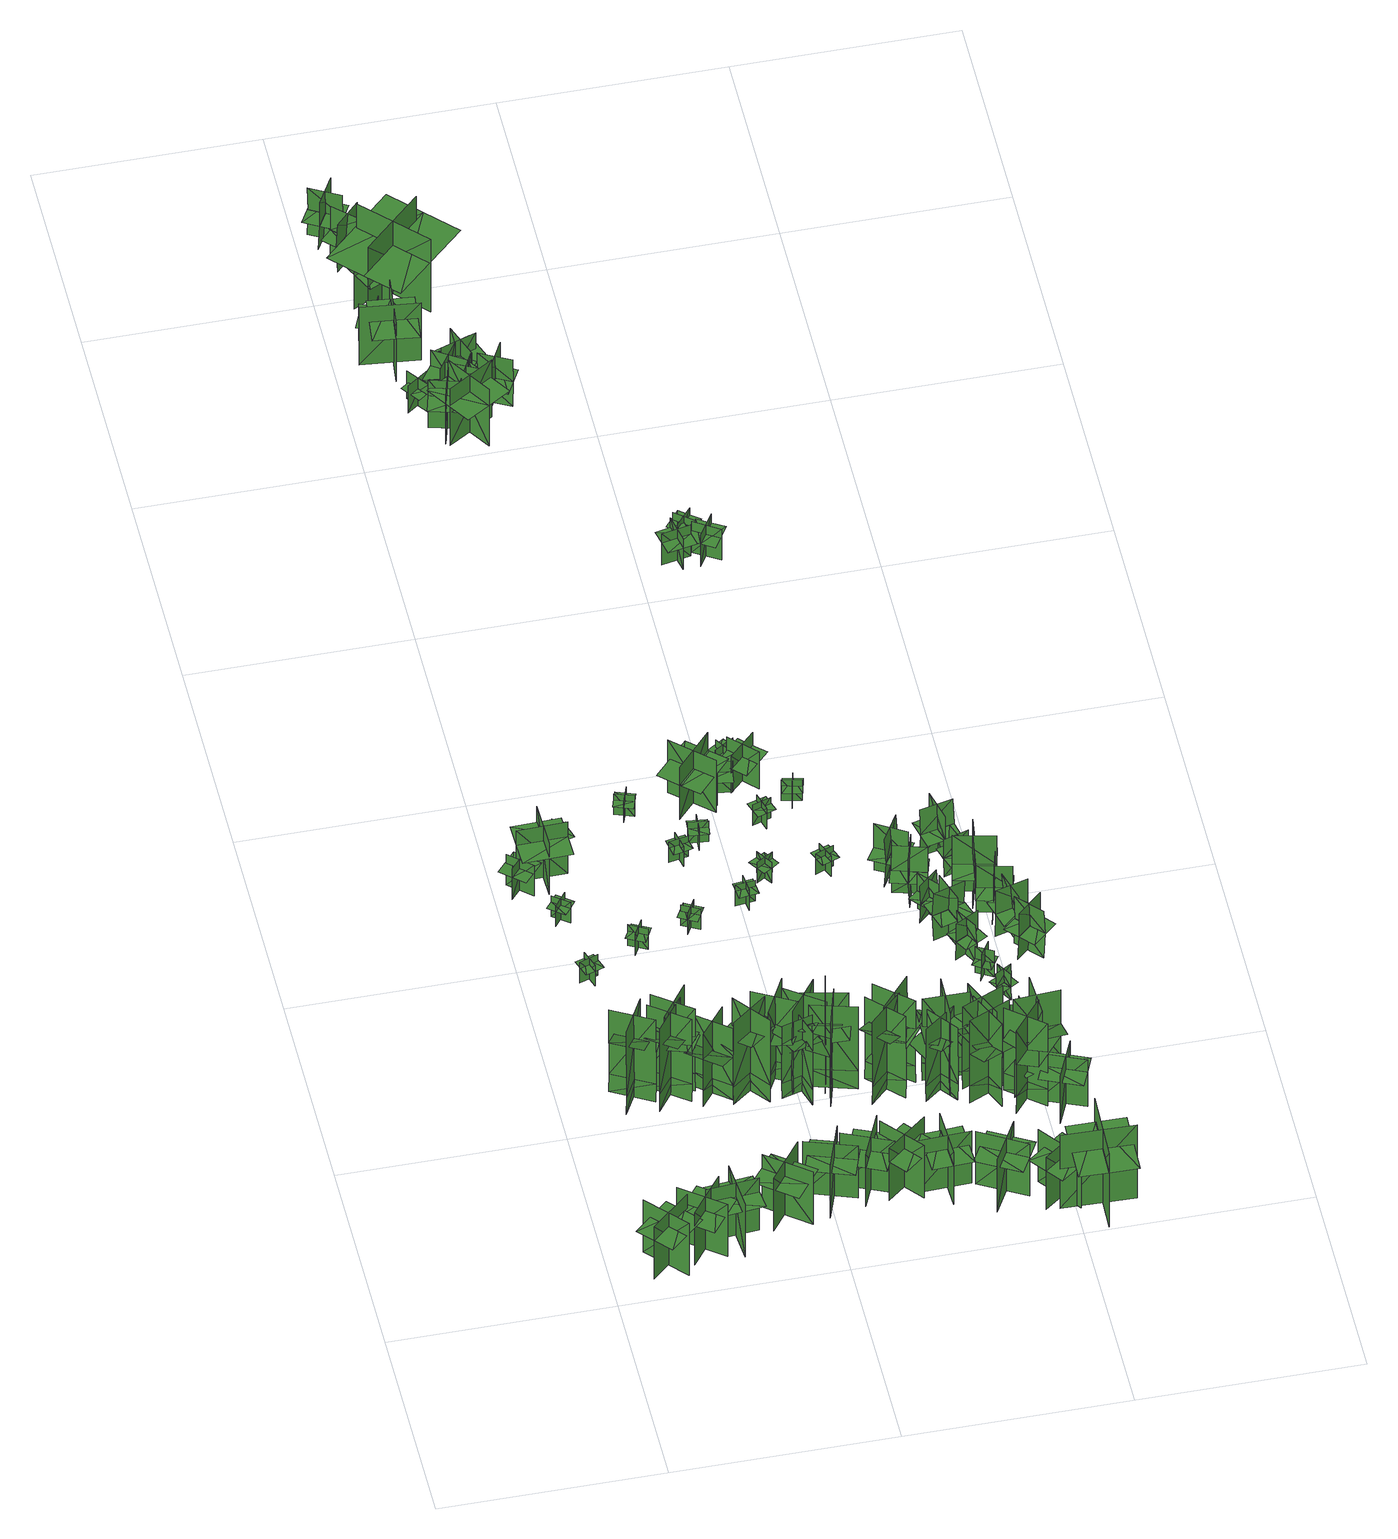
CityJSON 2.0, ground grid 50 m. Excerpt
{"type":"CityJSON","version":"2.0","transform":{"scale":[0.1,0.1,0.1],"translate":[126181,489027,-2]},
"CityObjects":{
"tree1":{"type":"SolitaryVegetationObject","geometry":[{"type":"MultiSurface","lod":"1","boundaries":[[[0,1,2]],[[0,2,3]],[[4,5,6]],[[4,6,7]],[[8,9,10]],[[8,10,11]],[[8,12,13]],[[8,13,9]]]}]},
"tree2":{"type":"SolitaryVegetationObject","geometry":[{"type":"MultiSurface","lod":"1","boundaries":[[[14,15,16]],[[14,16,17]],[[18,19,20]],[[18,20,21]],[[22,23,24]],[[22,24,25]],[[22,26,27]],[[22,27,23]]]}]},
"tree3":{"type":"SolitaryVegetationObject","geometry":[{"type":"MultiSurface","lod":"1","boundaries":[[[28,29,30]],[[28,30,31]],[[32,33,34]],[[32,34,35]],[[36,37,38]],[[36,38,39]],[[36,40,41]],[[36,41,37]]]}]},
"tree4":{"type":"SolitaryVegetationObject","geometry":[{"type":"MultiSurface","lod":"1","boundaries":[[[42,43,44]],[[42,44,45]],[[46,47,48]],[[46,48,49]],[[50,51,47]],[[50,47,46]],[[52,53,43]],[[52,43,42]],[[54,55,56]],[[54,56,57]],[[58,59,60]],[[58,60,61]]]}]},
"tree5":{"type":"SolitaryVegetationObject","geometry":[{"type":"MultiSurface","lod":"1","boundaries":[[[62,63,64]],[[62,64,65]],[[66,67,68]],[[66,68,69]],[[70,71,72]],[[70,72,73]],[[70,73,74]],[[70,74,75]]]}]},
"tree6":{"type":"SolitaryVegetationObject","geometry":[{"type":"MultiSurface","lod":"1","boundaries":[[[76,77,78]],[[76,78,79]],[[80,81,82]],[[80,82,83]],[[84,85,86]],[[84,86,87]],[[84,87,88]],[[84,88,89]]]}]},
"tree7":{"type":"SolitaryVegetationObject","geometry":[{"type":"MultiSurface","lod":"1","boundaries":[[[90,91,92]],[[90,92,93]],[[94,95,96]],[[94,96,97]],[[98,99,95]],[[98,95,94]],[[100,101,91]],[[100,91,90]],[[102,103,104]],[[102,104,105]],[[106,107,108]],[[106,108,109]]]}]},
"tree8":{"type":"SolitaryVegetationObject","geometry":[{"type":"MultiSurface","lod":"1","boundaries":[[[110,111,112]],[[110,112,113]],[[114,115,116]],[[114,116,117]],[[118,119,115]],[[118,115,114]],[[120,121,111]],[[120,111,110]],[[122,123,124]],[[122,124,125]],[[126,127,128]],[[126,128,129]]]}]},
"tree9":{"type":"SolitaryVegetationObject","geometry":[{"type":"MultiSurface","lod":"1","boundaries":[[[130,131,132]],[[130,132,133]],[[134,135,136]],[[134,136,137]],[[138,139,140]],[[138,140,141]],[[138,141,142]],[[138,142,143]]]}]},
"tree10":{"type":"SolitaryVegetationObject","geometry":[{"type":"MultiSurface","lod":"1","boundaries":[[[144,145,146]],[[144,146,147]],[[148,149,150]],[[148,150,151]],[[152,153,154]],[[152,154,155]],[[152,156,157]],[[152,157,153]]]}]},
"tree11":{"type":"SolitaryVegetationObject","geometry":[{"type":"MultiSurface","lod":"1","boundaries":[[[158,159,160]],[[158,160,161]],[[162,163,164]],[[162,164,165]],[[166,167,168]],[[166,168,169]],[[166,169,170]],[[166,170,171]]]}]},
"tree12":{"type":"SolitaryVegetationObject","geometry":[{"type":"MultiSurface","lod":"1","boundaries":[[[172,173,174]],[[172,174,175]],[[176,177,178]],[[176,178,179]],[[180,181,177]],[[180,177,176]],[[182,183,173]],[[182,173,172]],[[184,185,186]],[[184,186,187]],[[188,189,190]],[[188,190,191]]]}]},
"tree13":{"type":"SolitaryVegetationObject","geometry":[{"type":"MultiSurface","lod":"1","boundaries":[[[192,193,194]],[[192,194,195]],[[196,197,198]],[[196,198,199]],[[200,201,202]],[[200,202,203]],[[200,203,204]],[[200,204,205]]]}]},
"tree14":{"type":"SolitaryVegetationObject","geometry":[{"type":"MultiSurface","lod":"1","boundaries":[[[206,207,208]],[[206,208,209]],[[210,211,212]],[[210,212,213]],[[214,215,216]],[[214,216,217]],[[214,217,218]],[[214,218,219]]]}]},
"tree15":{"type":"SolitaryVegetationObject","geometry":[{"type":"MultiSurface","lod":"1","boundaries":[[[220,221,222]],[[220,222,223]],[[224,225,226]],[[224,226,227]],[[228,229,230]],[[228,230,231]],[[228,231,232]],[[228,232,233]]]}]},
"tree16":{"type":"SolitaryVegetationObject","geometry":[{"type":"MultiSurface","lod":"1","boundaries":[[[234,235,236]],[[234,236,237]],[[238,239,240]],[[238,240,241]],[[242,243,239]],[[242,239,238]],[[244,245,235]],[[244,235,234]],[[246,247,248]],[[246,248,249]],[[250,251,252]],[[250,252,253]]]}]},
"tree17":{"type":"SolitaryVegetationObject","geometry":[{"type":"MultiSurface","lod":"1","boundaries":[[[254,255,256]],[[254,256,257]],[[258,259,260]],[[258,260,261]],[[262,263,264]],[[262,264,265]],[[262,266,267]],[[262,267,263]]]}]},
"tree18":{"type":"SolitaryVegetationObject","geometry":[{"type":"MultiSurface","lod":"1","boundaries":[[[268,269,270]],[[268,270,271]],[[272,273,274]],[[272,274,275]],[[276,277,273]],[[276,273,272]],[[278,279,269]],[[278,269,268]],[[280,281,282]],[[280,282,283]],[[284,285,286]],[[284,286,287]]]}]},
"tree19":{"type":"SolitaryVegetationObject","geometry":[{"type":"MultiSurface","lod":"1","boundaries":[[[288,289,290]],[[288,290,291]],[[292,293,294]],[[292,294,295]],[[296,297,293]],[[296,293,292]],[[298,299,289]],[[298,289,288]],[[300,301,302]],[[300,302,303]],[[304,305,306]],[[304,306,307]]]}]},
"tree20":{"type":"SolitaryVegetationObject","geometry":[{"type":"MultiSurface","lod":"1","boundaries":[[[308,309,310]],[[308,310,311]],[[312,313,314]],[[312,314,315]],[[316,317,318]],[[316,318,319]],[[316,320,321]],[[316,321,317]]]}]},
"tree21":{"type":"SolitaryVegetationObject","geometry":[{"type":"MultiSurface","lod":"1","boundaries":[[[322,323,324]],[[322,324,325]],[[326,327,328]],[[326,328,329]],[[330,331,327]],[[330,327,326]],[[332,333,323]],[[332,323,322]],[[334,335,336]],[[334,336,337]],[[338,339,340]],[[338,340,341]]]}]},
"tree22":{"type":"SolitaryVegetationObject","geometry":[{"type":"MultiSurface","lod":"1","boundaries":[[[342,343,344]],[[342,344,345]],[[346,347,348]],[[346,348,349]],[[350,351,352]],[[350,352,353]],[[350,353,354]],[[350,354,355]]]}]},
"tree23":{"type":"SolitaryVegetationObject","geometry":[{"type":"MultiSurface","lod":"1","boundaries":[[[356,357,358]],[[356,358,359]],[[360,361,362]],[[360,362,363]],[[364,365,361]],[[364,361,360]],[[366,367,357]],[[366,357,356]],[[368,369,370]],[[368,370,371]],[[372,373,374]],[[372,374,375]]]}]},
"tree24":{"type":"SolitaryVegetationObject","geometry":[{"type":"MultiSurface","lod":"1","boundaries":[[[376,377,378]],[[376,378,379]],[[380,381,382]],[[380,382,383]],[[384,385,386]],[[384,386,387]],[[384,387,388]],[[384,388,389]]]}]},
"tree25":{"type":"SolitaryVegetationObject","geometry":[{"type":"MultiSurface","lod":"1","boundaries":[[[390,391,392]],[[390,392,393]],[[394,395,396]],[[394,396,397]],[[398,399,400]],[[398,400,401]],[[398,402,403]],[[398,403,399]]]}]},
"tree26":{"type":"SolitaryVegetationObject","geometry":[{"type":"MultiSurface","lod":"1","boundaries":[[[404,405,406]],[[404,406,407]],[[408,409,410]],[[408,410,411]],[[412,413,409]],[[412,409,408]],[[414,415,405]],[[414,405,404]],[[416,417,418]],[[416,418,419]],[[420,421,422]],[[420,422,423]]]}]},
"tree27":{"type":"SolitaryVegetationObject","geometry":[{"type":"MultiSurface","lod":"1","boundaries":[[[424,425,426]],[[424,426,427]],[[428,429,430]],[[428,430,431]],[[432,433,434]],[[432,434,435]],[[432,435,436]],[[432,436,437]]]}]},
"tree28":{"type":"SolitaryVegetationObject","geometry":[{"type":"MultiSurface","lod":"1","boundaries":[[[438,439,440]],[[438,440,441]],[[442,443,444]],[[442,444,445]],[[446,447,448]],[[446,448,449]],[[446,450,451]],[[446,451,447]]]}]},
"tree29":{"type":"SolitaryVegetationObject","geometry":[{"type":"MultiSurface","lod":"1","boundaries":[[[452,453,454]],[[452,454,455]],[[456,457,458]],[[456,458,459]],[[460,461,462]],[[460,462,463]],[[460,463,464]],[[460,464,465]]]}]},
"tree30":{"type":"SolitaryVegetationObject","geometry":[{"type":"MultiSurface","lod":"1","boundaries":[[[466,467,468]],[[466,468,469]],[[470,471,472]],[[470,472,473]],[[474,475,476]],[[474,476,477]],[[474,477,478]],[[474,478,479]]]}]},
"tree31":{"type":"SolitaryVegetationObject","geometry":[{"type":"MultiSurface","lod":"1","boundaries":[[[480,481,482]],[[480,482,483]],[[484,485,486]],[[484,486,487]],[[488,489,485]],[[488,485,484]],[[490,491,481]],[[490,481,480]],[[492,493,494]],[[492,494,495]],[[496,497,498]],[[496,498,499]]]}]},
"tree32":{"type":"SolitaryVegetationObject","geometry":[{"type":"MultiSurface","lod":"1","boundaries":[[[500,501,502]],[[500,502,503]],[[504,505,506]],[[504,506,507]],[[508,509,510]],[[508,510,511]],[[508,509,512]],[[508,512,513]]]}]},
"tree33":{"type":"SolitaryVegetationObject","geometry":[{"type":"MultiSurface","lod":"1","boundaries":[[[514,515,516]],[[514,516,517]],[[518,519,520]],[[518,520,521]],[[522,523,519]],[[522,519,518]],[[524,525,515]],[[524,515,514]],[[526,527,528]],[[526,528,529]],[[530,531,532]],[[530,532,533]]]}]},
"tree34":{"type":"SolitaryVegetationObject","geometry":[{"type":"MultiSurface","lod":"1","boundaries":[[[534,535,536]],[[534,536,537]],[[538,539,540]],[[538,540,541]],[[542,543,544]],[[542,544,545]],[[542,545,546]],[[542,546,547]]]}]},
"tree35":{"type":"SolitaryVegetationObject","geometry":[{"type":"MultiSurface","lod":"1","boundaries":[[[548,549,550]],[[548,550,551]],[[552,553,554]],[[552,554,555]],[[556,557,558]],[[556,558,559]],[[556,559,560]],[[556,560,561]]]}]},
"tree36":{"type":"SolitaryVegetationObject","geometry":[{"type":"MultiSurface","lod":"1","boundaries":[[[562,563,564]],[[562,564,565]],[[566,567,568]],[[566,568,569]],[[570,571,572]],[[570,572,573]],[[570,574,575]],[[570,575,571]]]}]},
"tree37":{"type":"SolitaryVegetationObject","geometry":[{"type":"MultiSurface","lod":"1","boundaries":[[[576,577,578]],[[576,578,579]],[[580,581,582]],[[580,582,583]],[[584,585,586]],[[584,586,587]],[[584,585,588]],[[584,588,589]]]}]},
"tree38":{"type":"SolitaryVegetationObject","geometry":[{"type":"MultiSurface","lod":"1","boundaries":[[[590,591,592]],[[590,592,593]],[[594,595,596]],[[594,596,597]],[[598,599,595]],[[598,595,594]],[[600,601,591]],[[600,591,590]],[[602,603,604]],[[602,604,605]],[[606,607,608]],[[606,608,609]]]}]},
"tree39":{"type":"SolitaryVegetationObject","geometry":[{"type":"MultiSurface","lod":"1","boundaries":[[[610,611,612]],[[610,612,613]],[[614,615,616]],[[614,616,617]],[[618,619,620]],[[618,620,621]],[[618,621,622]],[[618,622,623]]]}]},
"tree40":{"type":"SolitaryVegetationObject","geometry":[{"type":"MultiSurface","lod":"1","boundaries":[[[624,625,626]],[[624,626,627]],[[628,629,630]],[[628,630,631]],[[632,633,629]],[[632,629,628]],[[634,635,625]],[[634,625,624]],[[636,637,638]],[[636,638,639]],[[640,641,642]],[[640,642,643]]]}]},
"tree41":{"type":"SolitaryVegetationObject","geometry":[{"type":"MultiSurface","lod":"1","boundaries":[[[644,645,646]],[[644,646,647]],[[648,649,650]],[[648,650,651]],[[652,653,654]],[[652,654,655]],[[652,656,657]],[[652,657,653]]]}]},
"tree42":{"type":"SolitaryVegetationObject","geometry":[{"type":"MultiSurface","lod":"1","boundaries":[[[658,659,660]],[[658,660,661]],[[662,663,664]],[[662,664,665]],[[666,667,668]],[[666,668,669]],[[666,670,671]],[[666,671,667]]]}]},
"tree43":{"type":"SolitaryVegetationObject","geometry":[{"type":"MultiSurface","lod":"1","boundaries":[[[672,673,674]],[[672,674,675]],[[676,677,678]],[[676,678,679]],[[680,681,682]],[[680,682,683]],[[680,683,684]],[[680,684,685]]]}]},
"tree44":{"type":"SolitaryVegetationObject","geometry":[{"type":"MultiSurface","lod":"1","boundaries":[[[686,687,688]],[[686,688,689]],[[690,691,692]],[[690,692,693]],[[694,695,696]],[[694,696,697]],[[694,698,699]],[[694,699,695]]]}]},
"tree45":{"type":"SolitaryVegetationObject","geometry":[{"type":"MultiSurface","lod":"1","boundaries":[[[700,701,702]],[[700,702,703]],[[704,705,706]],[[704,706,707]],[[708,709,710]],[[708,710,711]],[[708,711,712]],[[708,712,713]]]}]},
"tree46":{"type":"SolitaryVegetationObject","geometry":[{"type":"MultiSurface","lod":"1","boundaries":[[[714,715,716]],[[714,716,717]],[[718,719,720]],[[718,720,721]],[[722,723,724]],[[722,724,725]],[[722,723,726]],[[722,726,727]]]}]},
"tree47":{"type":"SolitaryVegetationObject","geometry":[{"type":"MultiSurface","lod":"1","boundaries":[[[728,729,730]],[[728,730,731]],[[732,733,734]],[[732,734,735]],[[736,737,738]],[[736,738,739]],[[736,739,740]],[[736,740,741]]]}]},
"tree48":{"type":"SolitaryVegetationObject","geometry":[{"type":"MultiSurface","lod":"1","boundaries":[[[742,743,744]],[[742,744,745]],[[746,747,748]],[[746,748,749]],[[750,751,752]],[[750,752,753]],[[750,754,755]],[[750,755,751]]]}]},
"tree49":{"type":"SolitaryVegetationObject","geometry":[{"type":"MultiSurface","lod":"1","boundaries":[[[756,757,758]],[[756,758,759]],[[760,761,762]],[[760,762,763]],[[764,765,761]],[[764,761,760]],[[766,767,757]],[[766,757,756]],[[768,769,770]],[[768,770,771]],[[772,773,774]],[[772,774,775]]]}]},
"tree50":{"type":"SolitaryVegetationObject","geometry":[{"type":"MultiSurface","lod":"1","boundaries":[[[776,777,778]],[[776,778,779]],[[780,781,782]],[[780,782,783]],[[784,785,786]],[[784,786,787]],[[784,788,789]],[[784,789,785]]]}]},
"tree51":{"type":"SolitaryVegetationObject","geometry":[{"type":"MultiSurface","lod":"1","boundaries":[[[790,791,792]],[[790,792,793]],[[794,795,796]],[[794,796,797]],[[798,799,795]],[[798,795,794]],[[800,801,791]],[[800,791,790]],[[790,791,802]],[[790,802,803]],[[790,804,805]],[[790,805,791]]]}]},
"tree52":{"type":"SolitaryVegetationObject","geometry":[{"type":"MultiSurface","lod":"1","boundaries":[[[806,807,808]],[[806,808,809]],[[810,811,812]],[[810,812,813]],[[814,815,816]],[[814,816,817]],[[814,817,818]],[[814,818,819]]]}]},
"tree53":{"type":"SolitaryVegetationObject","geometry":[{"type":"MultiSurface","lod":"1","boundaries":[[[820,821,822]],[[820,822,823]],[[824,825,826]],[[824,826,827]],[[828,829,830]],[[828,830,831]],[[828,832,833]],[[828,833,829]]]}]},
"tree54":{"type":"SolitaryVegetationObject","geometry":[{"type":"MultiSurface","lod":"1","boundaries":[[[834,835,836]],[[834,836,837]],[[838,839,840]],[[838,840,841]],[[842,843,839]],[[842,839,838]],[[844,845,835]],[[844,835,834]],[[834,835,846]],[[834,846,847]],[[834,848,849]],[[834,849,835]]]}]},
"tree55":{"type":"SolitaryVegetationObject","geometry":[{"type":"MultiSurface","lod":"1","boundaries":[[[850,851,852]],[[850,852,853]],[[854,855,856]],[[854,856,857]],[[858,859,860]],[[858,860,861]],[[858,861,862]],[[858,862,863]]]}]},
"tree56":{"type":"SolitaryVegetationObject","geometry":[{"type":"MultiSurface","lod":"1","boundaries":[[[864,865,866]],[[864,866,867]],[[868,869,870]],[[868,870,871]],[[872,873,869]],[[872,869,868]],[[874,875,865]],[[874,865,864]],[[876,877,878]],[[876,878,879]],[[880,881,882]],[[880,882,883]]]}]},
"tree57":{"type":"SolitaryVegetationObject","geometry":[{"type":"MultiSurface","lod":"1","boundaries":[[[884,885,886]],[[884,886,887]],[[888,889,890]],[[888,890,891]],[[892,893,894]],[[892,894,895]],[[892,895,896]],[[892,896,897]]]}]},
"tree58":{"type":"SolitaryVegetationObject","geometry":[{"type":"MultiSurface","lod":"1","boundaries":[[[898,899,900]],[[898,900,901]],[[902,903,904]],[[902,904,905]],[[906,907,908]],[[906,908,909]],[[906,910,911]],[[906,911,907]]]}]},
"tree59":{"type":"SolitaryVegetationObject","geometry":[{"type":"MultiSurface","lod":"1","boundaries":[[[912,913,914]],[[912,914,915]],[[916,917,918]],[[916,918,919]],[[920,921,922]],[[920,922,923]],[[920,923,924]],[[920,924,925]]]}]},
"tree60":{"type":"SolitaryVegetationObject","geometry":[{"type":"MultiSurface","lod":"1","boundaries":[[[926,927,928]],[[926,928,929]],[[930,931,932]],[[930,932,933]],[[934,935,936]],[[934,936,937]],[[934,938,939]],[[934,939,935]]]}]},
"tree61":{"type":"SolitaryVegetationObject","geometry":[{"type":"MultiSurface","lod":"1","boundaries":[[[940,941,942]],[[940,942,943]],[[944,945,946]],[[944,946,947]],[[948,949,945]],[[948,945,944]],[[950,951,941]],[[950,941,940]],[[952,953,954]],[[952,954,955]],[[956,957,958]],[[956,958,959]]]}]},
"tree62":{"type":"SolitaryVegetationObject","geometry":[{"type":"MultiSurface","lod":"1","boundaries":[[[960,961,962]],[[960,962,963]],[[964,965,966]],[[964,966,967]],[[968,969,965]],[[968,965,964]],[[970,971,961]],[[970,961,960]],[[960,961,972]],[[960,972,973]],[[960,974,975]],[[960,975,961]]]}]},
"tree63":{"type":"SolitaryVegetationObject","geometry":[{"type":"MultiSurface","lod":"1","boundaries":[[[976,977,978]],[[976,978,979]],[[980,981,982]],[[980,982,983]],[[984,985,986]],[[984,986,987]],[[984,988,989]],[[984,989,985]]]}]},
"tree64":{"type":"SolitaryVegetationObject","geometry":[{"type":"MultiSurface","lod":"1","boundaries":[[[990,991,992]],[[990,992,993]],[[994,995,996]],[[994,996,997]],[[998,999,995]],[[998,995,994]],[[1000,1001,991]],[[1000,991,990]],[[990,991,1002]],[[990,1002,1003]],[[990,1004,1005]],[[990,1005,991]]]}]},
"tree65":{"type":"SolitaryVegetationObject","geometry":[{"type":"MultiSurface","lod":"1","boundaries":[[[1006,1007,1008]],[[1006,1008,1009]],[[1010,1011,1012]],[[1010,1012,1013]],[[1014,1015,1011]],[[1014,1011,1010]],[[1016,1017,1007]],[[1016,1007,1006]],[[1018,1019,1020]],[[1018,1020,1021]],[[1022,1023,1024]],[[1022,1024,1025]]]}]},
"tree66":{"type":"SolitaryVegetationObject","geometry":[{"type":"MultiSurface","lod":"1","boundaries":[[[1026,1027,1028]],[[1026,1028,1029]],[[1030,1031,1032]],[[1030,1032,1033]],[[1034,1035,1036]],[[1034,1036,1037]],[[1034,1038,1039]],[[1034,1039,1035]]]}]},
"tree67":{"type":"SolitaryVegetationObject","geometry":[{"type":"MultiSurface","lod":"1","boundaries":[[[1040,1041,1042]],[[1040,1042,1043]],[[1044,1045,1046]],[[1044,1046,1047]],[[1048,1049,1045]],[[1048,1045,1044]],[[1050,1051,1041]],[[1050,1041,1040]],[[1040,1041,1052]],[[1040,1052,1053]],[[1040,1054,1055]],[[1040,1055,1041]]]}]},
"tree68":{"type":"SolitaryVegetationObject","geometry":[{"type":"MultiSurface","lod":"1","boundaries":[[[1056,1057,1058]],[[1056,1058,1059]],[[1060,1061,1062]],[[1060,1062,1063]],[[1064,1065,1061]],[[1064,1061,1060]],[[1066,1067,1057]],[[1066,1057,1056]],[[1056,1057,1068]],[[1056,1068,1069]],[[1056,1070,1071]],[[1056,1071,1057]]]}]},
"tree69":{"type":"SolitaryVegetationObject","geometry":[{"type":"MultiSurface","lod":"1","boundaries":[[[1072,1073,1074]],[[1072,1074,1075]],[[1076,1077,1078]],[[1076,1078,1079]],[[1080,1081,1077]],[[1080,1077,1076]],[[1082,1083,1073]],[[1082,1073,1072]],[[1072,1073,1084]],[[1072,1084,1085]],[[1072,1086,1087]],[[1072,1087,1073]]]}]},
"tree70":{"type":"SolitaryVegetationObject","geometry":[{"type":"MultiSurface","lod":"1","boundaries":[[[1088,1089,1090]],[[1088,1090,1091]],[[1092,1093,1094]],[[1092,1094,1095]],[[1096,1097,1093]],[[1096,1093,1092]],[[1098,1099,1089]],[[1098,1089,1088]],[[1088,1089,1100]],[[1088,1100,1101]],[[1088,1102,1103]],[[1088,1103,1089]]]}]},
"tree71":{"type":"SolitaryVegetationObject","geometry":[{"type":"MultiSurface","lod":"1","boundaries":[[[1104,1105,1106]],[[1104,1106,1107]],[[1108,1109,1110]],[[1108,1110,1111]],[[1112,1113,1109]],[[1112,1109,1108]],[[1114,1115,1105]],[[1114,1105,1104]],[[1104,1105,1116]],[[1104,1116,1117]],[[1104,1118,1119]],[[1104,1119,1105]]]}]},
"tree72":{"type":"SolitaryVegetationObject","geometry":[{"type":"MultiSurface","lod":"1","boundaries":[[[1120,1121,1122]],[[1120,1122,1123]],[[1124,1125,1126]],[[1124,1126,1127]],[[1128,1129,1125]],[[1128,1125,1124]],[[1130,1131,1121]],[[1130,1121,1120]],[[1120,1121,1132]],[[1120,1132,1133]],[[1120,1134,1135]],[[1120,1135,1121]]]}]},
"tree73":{"type":"SolitaryVegetationObject","geometry":[{"type":"MultiSurface","lod":"1","boundaries":[[[1136,1137,1138]],[[1136,1138,1139]],[[1140,1141,1142]],[[1140,1142,1143]],[[1144,1145,1141]],[[1144,1141,1140]],[[1146,1147,1137]],[[1146,1137,1136]],[[1136,1137,1148]],[[1136,1148,1149]],[[1136,1150,1151]],[[1136,1151,1137]]]}]},
"tree74":{"type":"SolitaryVegetationObject","geometry":[{"type":"MultiSurface","lod":"1","boundaries":[[[1152,1153,1154]],[[1152,1154,1155]],[[1156,1157,1158]],[[1156,1158,1159]],[[1160,1161,1157]],[[1160,1157,1156]],[[1162,1163,1153]],[[1162,1153,1152]],[[1152,1153,1164]],[[1152,1164,1165]],[[1152,1166,1167]],[[1152,1167,1153]]]}]},
"tree75":{"type":"SolitaryVegetationObject","geometry":[{"type":"MultiSurface","lod":"1","boundaries":[[[1168,1169,1170]],[[1168,1170,1171]],[[1172,1173,1174]],[[1172,1174,1175]],[[1176,1177,1178]],[[1176,1178,1179]],[[1176,1179,1180]],[[1176,1180,1181]]]}]},
"tree76":{"type":"SolitaryVegetationObject","geometry":[{"type":"MultiSurface","lod":"1","boundaries":[[[1182,1183,1184]],[[1182,1184,1185]],[[1186,1187,1188]],[[1186,1188,1189]],[[1190,1191,1192]],[[1190,1192,1193]],[[1190,1193,1194]],[[1190,1194,1195]]]}]},
"tree77":{"type":"SolitaryVegetationObject","geometry":[{"type":"MultiSurface","lod":"1","boundaries":[[[1196,1197,1198]],[[1196,1198,1199]],[[1200,1201,1202]],[[1200,1202,1203]],[[1204,1205,1206]],[[1204,1206,1207]],[[1204,1207,1208]],[[1204,1208,1209]]]}]},
"tree78":{"type":"SolitaryVegetationObject","geometry":[{"type":"MultiSurface","lod":"1","boundaries":[[[1210,1211,1212]],[[1210,1212,1213]],[[1214,1215,1216]],[[1214,1216,1217]],[[1218,1219,1215]],[[1218,1215,1214]],[[1220,1221,1211]],[[1220,1211,1210]],[[1210,1211,1222]],[[1210,1222,1223]],[[1210,1224,1225]],[[1210,1225,1211]]]}]},
"tree79":{"type":"SolitaryVegetationObject","geometry":[{"type":"MultiSurface","lod":"1","boundaries":[[[1226,1227,1228]],[[1226,1228,1229]],[[1230,1231,1232]],[[1230,1232,1233]],[[1234,1235,1231]],[[1234,1231,1230]],[[1236,1237,1227]],[[1236,1227,1226]],[[1226,1227,1238]],[[1226,1238,1239]],[[1226,1240,1241]],[[1226,1241,1227]]]}]},
"tree80":{"type":"SolitaryVegetationObject","geometry":[{"type":"MultiSurface","lod":"1","boundaries":[[[1242,1243,1244]],[[1242,1244,1245]],[[1246,1247,1248]],[[1246,1248,1249]],[[1250,1251,1247]],[[1250,1247,1246]],[[1252,1253,1243]],[[1252,1243,1242]],[[1242,1243,1254]],[[1242,1254,1255]],[[1242,1256,1257]],[[1242,1257,1243]]]}]},
"tree81":{"type":"SolitaryVegetationObject","geometry":[{"type":"MultiSurface","lod":"1","boundaries":[[[1258,1259,1260]],[[1258,1260,1261]],[[1262,1263,1264]],[[1262,1264,1265]],[[1266,1267,1263]],[[1266,1263,1262]],[[1268,1269,1259]],[[1268,1259,1258]],[[1258,1259,1270]],[[1258,1270,1271]],[[1258,1272,1273]],[[1258,1273,1259]]]}]},
"tree82":{"type":"SolitaryVegetationObject","geometry":[{"type":"MultiSurface","lod":"1","boundaries":[[[1274,1275,1276]],[[1274,1276,1277]],[[1278,1279,1280]],[[1278,1280,1281]],[[1282,1283,1279]],[[1282,1279,1278]],[[1284,1285,1275]],[[1284,1275,1274]],[[1274,1275,1286]],[[1274,1286,1287]],[[1274,1288,1289]],[[1274,1289,1275]]]}]},
"tree83":{"type":"SolitaryVegetationObject","geometry":[{"type":"MultiSurface","lod":"1","boundaries":[[[1290,1291,1292]],[[1290,1292,1293]],[[1294,1295,1296]],[[1294,1296,1297]],[[1298,1299,1295]],[[1298,1295,1294]],[[1300,1301,1291]],[[1300,1291,1290]],[[1290,1291,1302]],[[1290,1302,1303]],[[1290,1304,1305]],[[1290,1305,1291]]]}]}
},
"vertices":[
[178,137,5],[90,58,5],[90,58,161],[178,137,161],[85,141,5],[164,53,5],[164,53,161],[85,141,161],[170,130,121],[90,58,121],[122,23,121],[202,95,121],[139,165,121],[59,92,121],
[254,176,4],[182,82,4],[182,82,160],[254,176,160],[161,163,4],[255,91,4],[255,91,160],[161,163,160],[248,168,120],[182,82,120],[219,53,120],[285,139,120],[211,196,120],[145,110,120],
[219,144,2],[337,154,2],[337,154,159],[219,144,159],[291,84,2],[281,202,2],[281,202,159],[291,84,159],[230,145,118],[337,154,118],[333,201,118],[225,191,118],[234,98,118],[341,108,118],
[111,598,76],[201,548,76],[200,547,270],[110,597,270],[132,523,76],[182,614,76],[181,614,270],[131,524,270],[131,524,24],[181,614,24],[110,597,24],[200,547,24],[110,598,171],[201,547,171],[226,594,189],[136,644,189],[188,554,201],[120,591,201],[101,557,212],[169,520,212],
[24,1213,47],[74,1169,47],[74,1169,139],[24,1213,139],[27,1169,47],[71,1219,47],[71,1219,139],[27,1169,139],[27,1169,113],[52,1147,113],[96,1197,113],[71,1219,113],[46,1241,113],[2,1191,113],
[156,918,42],[114,904,42],[114,904,104],[156,918,104],[130,931,42],[144,889,42],[144,889,104],[130,931,104],[130,931,86],[109,925,86],[123,882,86],[144,889,86],[165,896,86],[151,938,86],
[192,596,74],[275,534,74],[274,533,269],[191,595,269],[202,519,75],[265,602,75],[264,602,269],[202,519,269],[202,519,23],[264,602,23],[191,595,23],[274,533,23],[191,595,169],[274,533,169],[306,576,188],[223,638,188],[262,542,200],[200,588,200],[177,556,211],[239,510,211],
[280,630,78],[219,547,78],[218,548,273],[279,631,273],[203,619,79],[286,558,79],[287,558,273],[204,620,273],[204,620,27],[287,558,27],[279,631,27],[218,548,27],[280,631,173],[218,548,173],[261,516,192],[322,600,192],[226,559,204],[272,622,204],[241,645,215],[195,582,215],
[125,1101,53],[98,1066,53],[98,1066,114],[125,1101,114],[95,1097,53],[131,1070,53],[131,1070,114],[95,1097,114],[95,1097,97],[82,1080,97],[117,1053,97],[131,1070,97],[144,1088,97],[109,1115,97],
[450,142,7],[356,215,7],[356,215,164],[450,142,164],[437,235,7],[365,141,7],[365,141,164],[437,235,164],[442,149,123],[356,215,123],[327,178,123],[413,112,123],[470,186,123],[384,252,123],
[106,1167,46],[103,1278,46],[103,1278,200],[106,1167,200],[157,1220,46],[46,1218,46],[46,1218,200],[157,1220,200],[157,1220,157],[156,1276,157],[45,1273,157],[46,1218,157],[48,1162,157],[158,1165,157],
[359,519,67],[287,575,67],[288,576,237],[359,520,237],[351,587,67],[295,516,67],[295,515,237],[351,586,237],[351,586,22],[295,515,22],[359,520,22],[288,576,22],[359,519,150],[288,576,150],[259,539,166],[330,483,166],[298,568,177],[351,526,177],[372,553,186],[319,595,186],
[129,1303,34],[91,1279,34],[91,1279,95],[129,1303,95],[100,1310,34],[123,1272,34],[123,1272,95],[100,1310,95],[100,1310,78],[81,1298,78],[104,1260,78],[123,1272,78],[142,1284,78],[119,1321,78],
[274,964,48],[235,985,48],[235,985,110],[274,964,110],[265,992,48],[244,953,48],[244,953,110],[265,992,110],[265,992,92],[246,1003,92],[225,964,92],[244,953,92],[264,943,92],[285,982,92],
[175,1320,32],[126,1307,32],[126,1307,96],[175,1320,96],[148,1335,32],[148,1335,96],[161,1287,96],[161,1287,32],[148,1335,74],[122,1328,74],[135,1280,74],[161,1287,74],[188,1294,74],[174,1343,74],
[358,509,71],[439,573,71],[440,571,266],[359,508,266],[435,499,72],[372,581,72],[371,580,266],[435,499,266],[435,499,20],[371,580,20],[359,508,20],[440,571,20],[358,508,166],[440,572,166],[407,614,185],[326,550,185],[429,563,197],[368,515,197],[392,484,208],[453,532,208],
[448,238,5],[559,199,5],[559,199,161],[448,238,161],[489,154,5],[528,266,5],[528,266,161],[489,154,161],[457,234,121],[559,199,121],[575,243,121],[473,278,121],[442,190,121],[544,155,121],
[486,607,76],[437,515,76],[435,516,271],[484,608,271],[411,584,77],[502,536,77],[502,536,271],[411,585,271],[411,585,25],[502,536,25],[484,608,25],[435,516,25],[485,607,171],[436,516,171],[482,491,190],[531,582,190],[442,528,202],[479,597,202],[444,616,213],[408,547,213],
[461,506,64],[549,531,64],[549,530,235],[462,505,235],[521,473,65],[496,560,65],[495,560,235],[521,473,235],[521,473,19],[495,560,19],[462,505,19],[549,530,19],[462,505,147],[549,530,147],[536,575,164],[449,550,164],[537,527,174],[472,508,174],[481,475,184],[547,494,184],
[616,279,5],[569,171,5],[569,171,161],[616,279,161],[529,245,5],[637,198,5],[637,198,161],[529,245,161],[612,270,121],[569,171,121],[611,152,121],[654,252,121],[569,289,121],[526,190,121],
[484,509,77],[546,592,77],[547,591,272],[485,508,272],[562,520,78],[478,582,78],[478,581,272],[561,520,272],[561,520,26],[478,581,26],[485,508,26],[547,591,26],[485,508,172],[547,592,172],[504,623,191],[442,540,191],[538,580,203],[492,517,203],[524,494,214],[570,557,214],
[356,1019,47],[395,998,47],[395,998,109],[356,1019,109],[365,990,47],[386,1029,47],[386,1029,109],[365,990,109],[365,990,91],[384,980,91],[405,1019,91],[386,1029,91],[366,1040,91],[345,1001,91],
[556,461,71],[583,560,71],[585,560,266],[557,460,266],[624,499,72],[524,527,72],[524,526,266],[624,498,266],[624,498,20],[524,526,20],[557,460,20],[585,560,20],[557,460,166],[584,560,166],[533,574,185],[506,475,185],[581,547,197],[560,472,197],[598,461,208],[618,536,208],
[305,1348,38],[320,1390,38],[320,1390,100],[305,1348,100],[332,1361,38],[290,1375,38],[290,1375,100],[332,1361,100],[332,1361,83],[339,1382,83],[297,1396,83],[290,1375,83],[283,1354,83],[325,1340,83],
[712,254,4],[621,179,4],[621,179,161],[712,254,161],[619,262,4],[694,171,4],[694,171,161],[619,262,161],[705,247,120],[621,179,120],[651,143,120],[734,211,120],[675,283,120],[591,215,120],
[511,559,78],[612,538,78],[612,536,272],[511,558,272],[553,493,78],[575,595,78],[574,595,272],[552,494,272],[552,494,26],[574,595,26],[511,558,26],[612,536,26],[511,558,173],[612,537,173],[623,588,191],[522,610,191],[598,540,203],[522,555,203],[514,517,214],[590,501,214],
[412,1202,59],[368,1194,59],[368,1194,120],[412,1202,120],[387,1219,59],[396,1175,59],[396,1175,120],[387,1219,120],[387,1219,103],[366,1214,103],[374,1171,103],[396,1175,103],[418,1180,103],[409,1223,103],
[746,257,4],[751,139,4],[751,139,160],[746,257,160],[683,188,4],[801,193,4],[801,193,160],[683,188,160],[746,247,120],[751,139,120],[797,141,120],[793,249,120],[700,245,120],[704,137,120],
[442,1259,59],[438,1215,59],[438,1215,121],[442,1259,121],[419,1240,59],[463,1236,59],[463,1236,121],[419,1240,121],[419,1240,103],[417,1218,103],[461,1214,103],[463,1236,103],[465,1258,103],[421,1262,103],
[524,1056,47],[480,1051,47],[480,1051,109],[524,1056,109],[501,1075,47],[506,1031,47],[506,1031,109],[501,1075,109],[501,1075,92],[479,1072,92],[484,1028,92],[506,1031,92],[528,1033,92],[523,1077,92],
[644,523,74],[716,449,74],[715,448,268],[643,522,268],[643,445,74],[717,517,74],[716,518,268],[642,445,268],[642,445,22],[716,518,22],[643,522,22],[715,448,22],[643,522,169],[716,448,169],[754,485,187],[681,559,187],[706,458,199],[651,513,199],[623,486,210],[678,431,210],
[419,1319,51],[498,1406,51],[498,1406,208],[419,1319,208],[499,1323,51],[412,1402,51],[412,1402,208],[499,1323,208],[422,1316,155],[501,1403,155],[458,1443,155],[378,1356,155],[536,1371,155],[457,1284,155],
[743,556,77],[675,478,77],[674,479,272],[741,557,272],[665,551,78],[743,483,78],[744,484,272],[665,551,272],[665,551,26],[744,484,26],[741,557,26],[674,479,26],[742,557,172],[674,478,172],[714,444,191],[782,522,191],[683,489,203],[734,548,203],[704,574,214],[654,515,214],
[482,1441,37],[428,1420,37],[428,1420,99],[482,1441,99],[444,1457,37],[465,1404,37],[465,1404,99],[444,1457,99],[445,1455,82],[422,1446,82],[441,1397,82],[464,1406,82],[488,1415,82],[468,1464,82],
[538,1098,56],[575,1121,56],[575,1121,118],[538,1098,118],[567,1091,56],[543,1129,56],[543,1129,118],[567,1091,118],[567,1091,101],[585,1103,101],[562,1140,101],[543,1129,101],[524,1117,101],[548,1079,101],
[809,189,3],[912,130,3],[912,130,160],[809,189,160],[835,99,3],[893,202,3],[893,202,160],[835,99,160],[818,184,120],[912,130,120],[935,171,120],[841,224,120],[795,143,120],[889,90,120],
[544,1371,54],[474,1381,54],[474,1381,148],[544,1371,148],[515,1409,54],[504,1340,54],[504,1340,148],[515,1409,148],[544,1373,117],[474,1384,117],[469,1349,117],[539,1338,117],[479,1412,117],[549,1401,117],
[754,432,65],[825,487,65],[826,486,236],[755,431,236],[822,423,66],[766,495,66],[766,494,236],[821,422,236],[821,422,20],[766,494,20],[755,431,20],[826,486,20],[754,431,148],[826,487,148],[798,523,165],[726,468,165],[816,479,175],[763,437,175],[784,410,185],[837,452,185],
[129,2678,19],[165,2628,19],[165,2628,101],[129,2678,101],[123,2635,19],[172,2671,19],[172,2671,101],[123,2635,101],[128,2639,70],[143,2618,70],[178,2644,70],[164,2664,70],[149,2685,70],[113,2660,70],
[806,434,75],[808,537,75],[809,537,270],[807,434,270],[862,488,76],[759,490,76],[759,489,270],[862,487,270],[862,487,24],[759,489,24],[807,434,24],[809,537,24],[807,434,170],[809,537,170],[756,538,189],[754,435,189],[808,523,201],[807,445,201],[847,445,212],[848,522,212],
[67,2866,18],[128,2841,18],[128,2841,128],[67,2866,128],[87,2819,18],[112,2880,18],[112,2880,128],[87,2819,128],[87,2819,92],[112,2880,92],[78,2894,92],[53,2832,92],[120,2805,92],[145,2867,92],
[133,2863,16],[119,2734,16],[119,2734,188],[133,2863,188],[53,2798,16],[183,2784,16],[183,2784,188],[53,2798,188],[132,2852,143],[119,2734,143],[170,2728,143],[183,2846,143],[81,2857,143],[68,2739,143],
[577,1286,61],[590,1244,61],[590,1244,123],[577,1286,123],[563,1260,61],[605,1273,61],[605,1273,123],[563,1260,123],[563,1260,106],[570,1239,106],[612,1252,106],[605,1273,106],[599,1294,106],[556,1281,106],
[181,2533,16],[204,2615,16],[204,2615,158],[181,2533,158],[238,2565,16],[155,2588,16],[155,2588,158],[238,2565,158],[238,2565,112],[155,2588,112],[143,2543,112],[225,2520,112],[250,2610,112],[168,2633,112],
[532,1483,38],[559,1441,38],[559,1441,102],[532,1483,102],[525,1453,38],[525,1453,102],[568,1480,102],[568,1480,38],[525,1453,80],[540,1430,80],[582,1457,80],[568,1480,80],[553,1503,80],[511,1476,80],
[599,1427,55],[541,1368,55],[541,1368,165],[599,1427,165],[543,1426,55],[601,1368,55],[601,1368,165],[543,1426,165],[597,1428,128],[539,1370,128],[568,1341,128],[626,1400,128],[515,1393,128],[573,1452,128],
[190,2528,14],[293,2592,14],[293,2592,184],[190,2528,184],[269,2509,14],[204,2612,14],[204,2612,184],[269,2509,184],[269,2509,136],[320,2542,136],[255,2645,136],[204,2612,136],[152,2580,136],[217,2477,136],
[186,2612,17],[234,2683,17],[234,2683,159],[186,2612,159],[250,2625,17],[179,2673,17],[179,2673,159],[250,2625,159],[250,2625,112],[179,2673,112],[153,2634,112],[224,2586,112],[276,2663,112],[206,2711,112],
[902,417,76],[861,512,76],[862,512,270],[904,418,270],[931,490,76],[836,448,76],[837,447,270],[932,489,270],[932,489,24],[837,447,24],[904,418,24],[862,512,24],[903,417,171],[862,512,171],[813,491,190],[855,396,190],[867,499,201],[899,428,201],[935,444,212],[903,515,212],
[1031,154,5],[937,83,5],[937,83,161],[1031,154,161],[938,166,5],[1010,72,5],[1010,72,161],[938,166,161],[1023,148,121],[937,83,121],[965,46,121],[1051,111,121],[994,185,121],[908,120,121],
[81,3208,90],[43,3142,90],[78,3122,90],[115,3189,90],[96,3158,90],[30,3195,90],[27,3191,160],[94,3154,160],[94,3154,19],[27,3191,19],[78,3210,19],[40,3144,19],[43,3142,160],[81,3208,160],[47,3227,90],[9,3161,90],
[167,3003,17],[77,2960,17],[77,2960,155],[167,3003,155],[104,3025,17],[147,2935,17],[147,2935,155],[104,3025,155],[104,3025,116],[59,3004,116],[102,2914,116],[147,2935,116],[192,2957,116],[149,3047,116],
[200,2633,15],[276,2595,15],[276,2595,157],[200,2633,157],[220,2571,15],[259,2647,15],[259,2647,157],[220,2571,157],[220,2571,110],[259,2647,110],[217,2668,110],[179,2592,110],[262,2550,110],[300,2626,110],
[64,3129,87],[119,3076,87],[147,3104,88],[92,3158,88],[117,3131,87],[64,3076,87],[67,3073,158],[121,3128,158],[121,3128,17],[67,3073,17],[62,3127,17],[116,3073,17],[119,3076,158],[64,3129,158],[37,3102,88],[92,3048,88],
[707,1127,41],[666,1111,41],[666,1111,103],[707,1127,103],[680,1139,41],[696,1098,41],[696,1098,103],[680,1139,103],[680,1139,86],[660,1131,86],[676,1090,86],[696,1098,86],[717,1106,86],[701,1147,86],
[938,448,73],[843,406,73],[843,407,267],[937,449,267],[865,476,73],[907,382,73],[908,382,267],[866,477,267],[866,477,21],[908,382,21],[937,449,21],[843,407,21],[938,449,168],[843,407,168],[864,359,187],[959,400,187],[856,413,198],[927,445,198],[911,480,209],[840,449,209],
[680,1308,62],[637,1318,62],[637,1318,124],[680,1308,124],[665,1333,62],[654,1290,62],[654,1290,124],[665,1333,124],[665,1333,107],[643,1338,107],[633,1295,107],[654,1290,107],[676,1285,107],[686,1328,107],
[203,2676,14],[283,2704,14],[283,2704,156],[203,2676,156],[262,2648,14],[233,2728,14],[233,2728,156],[262,2648,156],[262,2648,110],[233,2728,110],[189,2712,110],[218,2632,110],[306,2664,110],[277,2744,110],
[103,3052,17],[103,3052,234],[232,2917,234],[232,2917,17],[229,3047,17],[229,3047,234],[99,2922,234],[99,2922,17],[249,3066,163],[184,3133,163],[22,2978,163],[87,2910,163],[152,2843,163],[314,2998,163],
[1061,173,2],[1056,7,2],[1056,7,221],[1061,173,221],[967,82,2],[1132,78,2],[1132,78,221],[967,82,221],[1060,158,165],[1056,7,165],[1122,6,165],[1126,157,165],[995,160,165],[991,9,165],
[999,436,72],[933,356,72],[932,357,266],[998,437,266],[921,429,72],[1001,363,72],[1002,364,266],[922,430,266],[922,430,20],[1002,364,20],[998,437,20],[932,357,20],[998,437,167],[932,357,167],[973,323,185],[1039,403,185],[941,368,197],[990,428,197],[960,453,208],[911,393,208],
[327,2667,84],[291,2599,84],[326,2581,84],[362,2648,84],[344,2616,84],[276,2652,84],[274,2648,154],[342,2612,154],[342,2612,14],[274,2648,14],[325,2668,14],[288,2601,14],[291,2599,154],[327,2667,154],[293,2685,84],[257,2618,84],
[939,402,21],[1016,433,21],[1016,433,131],[939,402,131],[999,377,21],[968,454,21],[968,454,131],[999,377,131],[946,405,103],[1016,433,103],[1003,463,103],[933,435,103],[958,374,103],[1028,403,103],
[940,570,69],[937,612,69],[915,610,69],[918,568,69],[917,589,69],[959,591,69],[959,594,108],[917,591,108],[917,591,30],[959,594,30],[941,570,30],[938,612,30],[937,612,108],[940,570,108],[961,571,69],[958,613,69],
[1048,448,78],[945,441,78],[945,443,273],[1048,449,273],[990,500,79],[996,396,79],[997,396,273],[991,500,273],[991,500,27],[997,396,27],[1048,449,27],[945,443,27],[1048,449,173],[945,442,173],[948,389,192],[1051,396,192],[959,443,204],[1036,449,204],[1034,488,215],[956,482,215],
[986,390,16],[1084,348,16],[1084,348,157],[986,390,157],[1017,312,16],[1060,410,16],[1060,410,157],[1017,312,157],[995,387,121],[1084,348,121],[1100,386,121],[1011,425,121],[978,348,121],[1067,309,121],
[857,1074,93],[791,1113,93],[771,1078,94],[837,1040,94],[806,1060,93],[845,1125,93],[841,1128,164],[802,1062,164],[802,1062,23],[841,1128,23],[859,1077,23],[793,1115,23],[791,1113,164],[857,1074,164],[877,1107,94],[811,1146,94],
[839,993,93],[860,1066,93],[822,1077,93],[801,1004,93],[813,1039,93],[886,1017,93],[887,1022,163],[814,1043,163],[814,1043,23],[887,1022,23],[842,992,23],[864,1065,23],[860,1066,163],[839,993,163],[876,982,93],[898,1055,93],
[896,939,78],[856,983,78],[834,963,78],[873,919,78],[855,941,78],[899,980,78],[897,983,132],[853,943,132],[853,943,23],[897,983,23],[898,941,23],[858,985,23],[856,983,132],[896,939,132],[919,960,78],[879,1004,78],
[969,584,71],[1012,585,71],[1011,607,71],[969,606,71],[989,606,71],[990,563,71],[993,563,110],[992,606,110],[992,606,32],[993,563,32],[969,582,32],[1012,583,32],[1012,585,110],[969,584,110],[970,562,71],[1012,563,71],
[893,936,94],[917,863,94],[955,875,95],[931,948,95],[941,912,94],[868,889,94],[870,885,164],[942,908,164],[942,908,24],[870,885,24],[890,935,24],[914,862,24],[917,863,164],[893,936,164],[857,924,95],[880,851,95],
[956,845,81],[904,816,81],[919,789,81],[971,818,81],[945,805,81],[917,857,81],[913,855,135],[942,803,135],[942,803,26],[913,855,26],[955,847,26],[903,818,26],[904,816,135],[956,845,135],[941,871,81],[889,843,81],
[964,778,69],[942,742,69],[960,731,70],[983,767,70],[971,750,69],[935,772,69],[934,770,108],[970,748,108],[970,748,30],[934,770,30],[963,779,30],[940,743,30],[942,742,108],[964,778,108],[946,790,70],[923,754,70],
[989,673,69],[968,709,69],[949,698,69],[970,662,69],[961,680,69],[997,701,69],[996,703,108],[959,682,108],[959,682,30],[996,703,30],[991,674,30],[969,710,30],[968,709,108],[989,673,108],[1008,684,69],[986,720,69],
[588,2061,22],[574,2126,22],[574,2126,115],[588,2061,115],[612,2097,22],[547,2084,22],[547,2084,115],[612,2097,115],[612,2097,89],[605,2130,89],[540,2116,89],[547,2084,89],[554,2051,89],[619,2065,89],
[586,2155,23],[629,2120,23],[629,2120,100],[586,2155,100],[589,2118,23],[624,2161,23],[624,2161,100],[589,2118,100],[589,2118,79],[611,2101,79],[646,2144,79],[624,2161,79],[602,2179,79],[568,2136,79],
[616,2106,22],[673,2071,22],[673,2071,115],[616,2106,115],[626,2063,22],[661,2119,22],[661,2119,115],[626,2063,115],[626,2063,89],[655,2045,89],[689,2102,89],[661,2119,89],[632,2137,89],[598,2080,89],
[941,1098,96],[923,1173,96],[885,1163,96],[902,1089,96],[895,1125,96],[970,1143,96],[968,1147,166],[894,1130,166],[894,1130,26],[968,1147,26],[944,1099,26],[926,1173,26],[923,1173,166],[941,1098,166],[978,1107,96],[961,1181,96],
[930,1063,80],[987,1081,80],[978,1111,80],[921,1093,80],[949,1100,80],[966,1044,80],[970,1045,135],[952,1101,135],[952,1101,25],[970,1045,25],[931,1061,25],[988,1079,25],[987,1081,135],[930,1063,135],[939,1035,80],[996,1053,80],
[1029,992,111],[938,1013,111],[927,965,112],[1018,945,112],[975,956,111],[996,1048,111],[990,1049,197],[970,958,197],[970,958,26],[990,1049,26],[1030,996,26],[939,1017,26],[938,1013,197],[1029,992,197],[1040,1038,112],[949,1059,112],
[1022,978,95],[1003,903,95],[1042,894,95],[1060,968,95],[1050,933,95],[976,951,95],[975,947,165],[1049,928,165],[1049,928,25],[975,947,25],[1019,978,25],[1000,904,25],[1003,903,165],[1022,978,165],[984,987,95],[966,913,95],
[1072,884,96],[999,864,96],[1009,825,96],[1083,845,96],[1047,837,96],[1027,911,96],[1022,910,166],[1042,836,166],[1042,836,26],[1022,910,26],[1071,887,26],[998,867,26],[999,864,166],[1072,884,166],[1062,921,96],[988,901,96],
[1089,839,97],[1032,787,97],[1059,758,97],[1116,809,97],[1088,786,97],[1036,842,97],[1033,839,167],[1084,783,167],[1084,783,27],[1033,839,27],[1087,841,27],[1030,790,27],[1032,787,167],[1089,839,167],[1063,867,97],[1006,816,97]
]}
